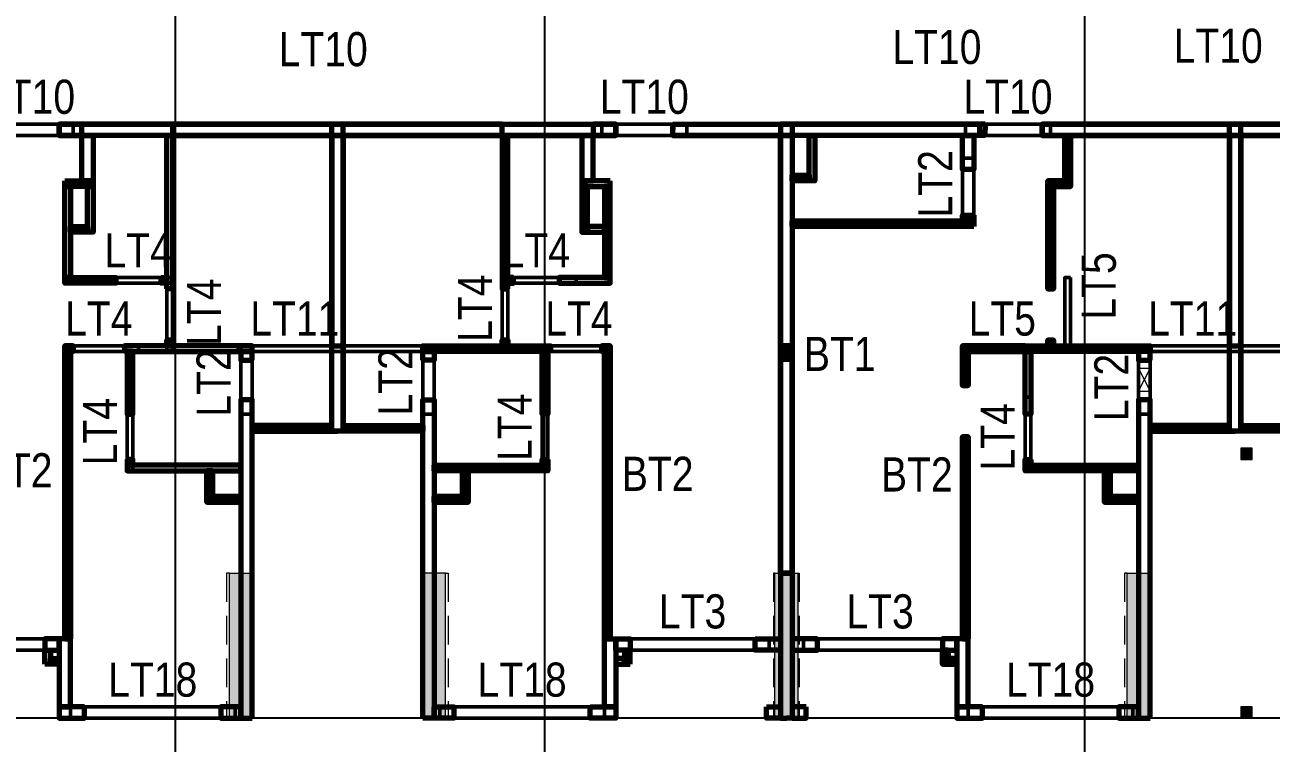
# Model space of a CAD drawing. Header units: millimetres. Extents: x -25197 to 555828, y -17247 to 174153.
# Drawn here: x 445336 to 467267, y -436 to 12193 of the extents above; entities that cross this region are included whole.
import ezdxf
from ezdxf.enums import TextEntityAlignment as Align

# ---------------------------------------------------------------- set-up
doc = ezdxf.new("R2010")
doc.units = ezdxf.units.MM
doc.header["$LTSCALE"] = 250
doc.linetypes.add('CHG_XX_Cot_Tang 1$0$MB_Luoi truc$0$HTT Hidden 21', pattern=[3, 2, -1])
doc.linetypes.add('CHG_XX_Luoi truc$0$MB_Luoi truc$0$Center101', pattern=[13, 10, -1, 1, -1])
for name, color, linetype, lineweight in [('CHG_XX_Cot_Tang 1$0$NS-Pier', 150, 'Continuous', 9), ('CHG_XX_Cot_Tang 1$0$NS-Pier @ 1 VP1', 150, 'Continuous', 9), ('CHG_XX_Cot_Tang 1$0$NS-Pier @ 1 VP2', 150, 'Continuous', 9), ('CHG_XX_Cot_Tang 1$0$NS-Pier @ 1 VP3', 150, 'Continuous', 9), ('CHG_XX_Cot_Tang 1$0$NS-Pier @ 1 VPModel', 150, 'Continuous', 9), ('CHG_XX_Cot_Tang 1$0$NS-Pier @ 100', 150, 'Continuous', 9), ('CHG_XX_Cot_Tang 1$0$NS-Pier @ 150', 150, 'Continuous', 9), ('CHG_XX_Cot_Tang 1$0$NS-Pier @ 200', 150, 'Continuous', 9), ('CHG_XX_Cot_Tang 1$0$NS-Pier @ 350', 150, 'Continuous', 9), ('CHG_XX_Cot_Tang 1$0$S_Concrete_Cont_2 Normal', 2, 'Continuous', 13), ('CTHEP', 2, 'Continuous', 50), ('MB Can ho 2PN$0$Wall Line', 4, 'Continuous', 70), ('mb can ho 2pn_tw c$0$Wall Line', 4, 'Continuous', 70), ('mb_unitmix twc 1-20$0$Wall Line', 4, 'Continuous', 70), ('Net cat Tuong', 4, 'Continuous', 9)]:
    doc.layers.add(name, color=color, linetype=linetype, lineweight=lineweight)
for name, color, linetype in [('CHG_XX_Cot_Tang 1$0$Vach VH3', 3, 'Continuous'), ('CHG_XX_Luoi truc$0$Grid', 34, 'Continuous'), ('CHG_XX_Luoi truc$0$Grid Line', 8, 'CHG_XX_Luoi truc$0$MB_Luoi truc$0$Center101'), ('mb_unitmix twc 1-20$0$Brick Wall', 4, 'Continuous'), ('TEXT', 21, 'Continuous')]:
    doc.layers.add(name, color=color, linetype=linetype)
doc.styles.add('CHG_XX_Luoi truc$0$MB_Luoi truc$0$Grid A-F$0$VNI-HelveCB', font='VHELVCB_0.TTF')
doc.styles.add('TTP-HelCon', font='VHELVCN_0.TTF')

# ---------------------------------------------------------------- blocks, each defined once
blk = doc.blocks.new('*U2169')
at = {"layer": 'CHG_XX_Luoi truc$0$Grid Line'}
blk.add_line((0, 0), (0, 608), dxfattribs=at)
at = {"layer": 'CHG_XX_Luoi truc$0$Grid', "lineweight": -2, "style": 'CHG_XX_Luoi truc$0$MB_Luoi truc$0$Grid A-F$0$VNI-HelveCB'}
for tag, p in [('GRIDSUB', (0, 617)), ('GRID', (0, -9))]:
    blk.add_attdef(tag, text='', height=5, dxfattribs=at).set_placement(p, align=Align.MIDDLE)
blk = doc.blocks.new('*U2174')
at = {"layer": 'CHG_XX_Luoi truc$0$Grid Line'}
blk.add_line((0, 0), (0, 608), dxfattribs=at)
at = {"layer": 'CHG_XX_Luoi truc$0$Grid', "lineweight": -2, "style": 'CHG_XX_Luoi truc$0$MB_Luoi truc$0$Grid A-F$0$VNI-HelveCB'}
for tag, p in [('GRIDSUB', (0, 617)), ('GRID', (0, -9))]:
    blk.add_attdef(tag, text='', height=5, dxfattribs=at).set_placement(p, align=Align.MIDDLE)
blk = doc.blocks.new('*U2171')
at = {"layer": 'CHG_XX_Luoi truc$0$Grid Line'}
blk.add_line((0, 0), (0, 438), dxfattribs=at)
at = {"layer": 'CHG_XX_Luoi truc$0$Grid', "lineweight": -2, "style": 'CHG_XX_Luoi truc$0$MB_Luoi truc$0$Grid A-F$0$VNI-HelveCB'}
for tag, p in [('GRIDSUB', (0, 447)), ('GRID', (0, -9))]:
    blk.add_attdef(tag, text='', height=5, dxfattribs=at).set_placement(p, align=Align.MIDDLE)
blk = doc.blocks.new('CHG_XX_Luoi truc')
at = {"layer": 'CHG_XX_Luoi truc$0$Grid', "xscale": 300, "yscale": 300, "zscale": 300}
for name, p in [('*U2169', (54650, -12747)), ('*U2174', (61150, -12747)), ('*U2169', (70650, -12747))]:
    blk.add_blockref(name, p, dxfattribs=at)
at = {"layer": 'CHG_XX_Luoi truc$0$Grid', "xscale": 300.0000000000013, "yscale": 300.0000000000013, "zscale": 300.0000000000013, "rotation": 90}
blk.add_blockref('*U2171', (110703, 0), dxfattribs=at)
blk = doc.blocks.new('*U2323')
at = {"layer": 'CHG_XX_Cot_Tang 1$0$NS-Pier @ 1 VP1'}
h = blk.add_hatch(color=256, dxfattribs=at)
h.dxf.hatch_style = 1
h.paths.add_polyline_path([(400, 0), (0, 0), (0, -2550), (400, -2550)])
at = {"layer": 'CHG_XX_Cot_Tang 1$0$NS-Pier @ 1 VP2'}
h = blk.add_hatch(color=256, dxfattribs=at)
h.dxf.hatch_style = 1
h.paths.add_polyline_path([(400, 0), (0, 0), (0, -2550), (400, -2550)])
at = {"layer": 'CHG_XX_Cot_Tang 1$0$NS-Pier @ 1 VP3'}
h = blk.add_hatch(color=256, dxfattribs=at)
h.dxf.hatch_style = 1
h.paths.add_polyline_path([(400, 0), (0, 0), (0, -2550), (400, -2550)])
at = {"layer": 'CHG_XX_Cot_Tang 1$0$NS-Pier @ 1 VPModel'}
h = blk.add_hatch(color=256, dxfattribs=at)
h.dxf.hatch_style = 1
h.paths.add_polyline_path([(400, 0), (0, 0), (0, -2550), (400, -2550)])
at = {"layer": 'CHG_XX_Cot_Tang 1$0$NS-Pier @ 100'}
h = blk.add_hatch(color=256, dxfattribs=at)
h.dxf.hatch_style = 1
h.paths.add_polyline_path([(400, 0), (0, 0), (0, -2550), (400, -2550)])
at = {"layer": 'CHG_XX_Cot_Tang 1$0$NS-Pier @ 150'}
h = blk.add_hatch(color=256, dxfattribs=at)
h.dxf.hatch_style = 1
h.paths.add_polyline_path([(400, 0), (0, 0), (0, -2550), (400, -2550)])
at = {"layer": 'CHG_XX_Cot_Tang 1$0$NS-Pier @ 200'}
h = blk.add_hatch(color=256, dxfattribs=at)
h.dxf.hatch_style = 1
h.paths.add_polyline_path([(400, 0), (0, 0), (0, -2550), (400, -2550)])
at = {"layer": 'CHG_XX_Cot_Tang 1$0$NS-Pier @ 350'}
h = blk.add_hatch(color=256, dxfattribs=at)
h.dxf.hatch_style = 1
h.paths.add_polyline_path([(400, 0), (0, 0), (0, -2550), (400, -2550)])
blk = doc.blocks.new('CHG_XX_Cot_Tang 1$0$Block A_C450x2250')
at = {"layer": 'CHG_XX_Cot_Tang 1$0$NS-Pier', "color": 9, "linetype": 'CHG_XX_Cot_Tang 1$0$MB_Luoi truc$0$HTT Hidden 21'}
blk.add_lwpolyline([(0, 0), (-50, 0), (-50, -2550), (0, -2550)], dxfattribs=at)
at = {"layer": 'CHG_XX_Cot_Tang 1$0$NS-Pier'}
blk.add_lwpolyline([(400, -2550), (0, -2550), (0, 0), (400, 0)], close=True, dxfattribs=at)
blk.add_blockref('*U2323', (0, 0), dxfattribs=at)
blk = doc.blocks.new('*U2324')
at = {"layer": 'CHG_XX_Cot_Tang 1$0$NS-Pier @ 1 VP1'}
h = blk.add_hatch(color=256, dxfattribs=at)
h.dxf.hatch_style = 1
h.paths.add_polyline_path([(200, 0), (-200, 0), (-200, -2550), (200, -2550)])
at = {"layer": 'CHG_XX_Cot_Tang 1$0$NS-Pier @ 1 VP2'}
h = blk.add_hatch(color=256, dxfattribs=at)
h.dxf.hatch_style = 1
h.paths.add_polyline_path([(200, 0), (-200, 0), (-200, -2550), (200, -2550)])
at = {"layer": 'CHG_XX_Cot_Tang 1$0$NS-Pier @ 1 VP3'}
h = blk.add_hatch(color=256, dxfattribs=at)
h.dxf.hatch_style = 1
h.paths.add_polyline_path([(200, 0), (-200, 0), (-200, -2550), (200, -2550)])
at = {"layer": 'CHG_XX_Cot_Tang 1$0$NS-Pier @ 1 VPModel'}
h = blk.add_hatch(color=256, dxfattribs=at)
h.dxf.hatch_style = 1
h.paths.add_polyline_path([(200, 0), (-200, 0), (-200, -2550), (200, -2550)])
at = {"layer": 'CHG_XX_Cot_Tang 1$0$NS-Pier @ 100'}
h = blk.add_hatch(color=256, dxfattribs=at)
h.dxf.hatch_style = 1
h.paths.add_polyline_path([(200, 0), (-200, 0), (-200, -2550), (200, -2550)])
at = {"layer": 'CHG_XX_Cot_Tang 1$0$NS-Pier @ 150'}
h = blk.add_hatch(color=256, dxfattribs=at)
h.dxf.hatch_style = 1
h.paths.add_polyline_path([(200, 0), (-200, 0), (-200, -2550), (200, -2550)])
at = {"layer": 'CHG_XX_Cot_Tang 1$0$NS-Pier @ 200'}
h = blk.add_hatch(color=256, dxfattribs=at)
h.dxf.hatch_style = 1
h.paths.add_polyline_path([(200, 0), (-200, 0), (-200, -2550), (200, -2550)])
at = {"layer": 'CHG_XX_Cot_Tang 1$0$NS-Pier @ 350'}
h = blk.add_hatch(color=256, dxfattribs=at)
h.dxf.hatch_style = 1
h.paths.add_polyline_path([(200, 0), (-200, 0), (-200, -2550), (200, -2550)])
blk = doc.blocks.new('CHG_XX_Cot_Tang 1$0$400x2250_cen')
at = {"layer": 'CHG_XX_Cot_Tang 1$0$NS-Pier', "color": 9, "linetype": 'CHG_XX_Cot_Tang 1$0$MB_Luoi truc$0$HTT Hidden 21'}
for points in [[(-200, 0), (-225, 0), (-225, -2550), (-200, -2550)], [(200, 0), (225, 0), (225, -2550), (200, -2550)]]:
    blk.add_lwpolyline(points, dxfattribs=at)
at = {"layer": 'CHG_XX_Cot_Tang 1$0$NS-Pier'}
blk.add_lwpolyline([(200, -2550), (-200, -2550), (-200, 0), (200, 0)], close=True, dxfattribs=at)
blk.add_blockref('*U2324', (0, 0), dxfattribs=at)
blk = doc.blocks.new('CHG_XX_Cot_Tang 1$0$cot thong gio')
at = {"layer": 'CHG_XX_Cot_Tang 1$0$S_Concrete_Cont_2 Normal', "color": 3, "ltscale": 0.8}
blk.add_lwpolyline([(-100, -70), (100, -70), (100, 130), (-100, 130)], close=True, dxfattribs=at)
blk.add_solid([(-100, 130), (-100, -70), (100, 130), (100, -70)], dxfattribs=at)
blk = doc.blocks.new('CHG_XX_Cot_Tang 1')
at = {"layer": 'CHG_XX_Cot_Tang 1$0$NS-Pier'}
for p, q in [((71600, 6150), (71800, 5750)), ((71600, 5750), (71800, 6150))]:
    blk.add_line(p, q, dxfattribs=at)
blk.add_lwpolyline([(71600, 5750), (71800, 5750), (71800, 6150), (71600, 6150)], close=True, dxfattribs=at)
for name, p in [('CHG_XX_Luoi truc', (0, 0)), ('CHG_XX_Cot_Tang 1$0$Block A_C450x2250', (55600, 2550)), ('CHG_XX_Cot_Tang 1$0$Block A_C450x2250', (71400, 2550))]:
    blk.add_blockref(name, p, dxfattribs=at)
at = {"layer": 'CHG_XX_Cot_Tang 1$0$NS-Pier', "xscale": -1}
blk.add_blockref('CHG_XX_Cot_Tang 1$0$Block A_C450x2250', (59400, 2550), dxfattribs=at)
at = {"layer": 'CHG_XX_Cot_Tang 1$0$S_Concrete_Cont_2 Normal'}
for p in [(73500, 4619.6), (73500, 70)]:
    blk.add_blockref('CHG_XX_Cot_Tang 1$0$cot thong gio', p, dxfattribs=at)
at = {"layer": 'CHG_XX_Cot_Tang 1$0$Vach VH3', "color": 8, "linetype": 'CHG_XX_Cot_Tang 1$0$MB_Luoi truc$0$HTT Hidden 21'}
blk.add_blockref('CHG_XX_Cot_Tang 1$0$400x2250_cen', (65400, 2550), dxfattribs=at)
blk = doc.blocks.new('*U1505')
at = {"color": 9}
blk.add_lwpolyline([(0, 50), (1400, 50), (1400, -50), (0, -50)], close=True, dxfattribs=at)
blk.add_lwpolyline([(0, 50), (1400, 50), (1400, -30), (0, -30)], close=True)
blk = doc.blocks.new('*U1655')
at = {"layer": 'MB Can ho 2PN$0$Wall Line'}
blk.add_lwpolyline([(0, 800), (0, 0), (200, 0), (200, 800)], close=True, dxfattribs=at)
blk = doc.blocks.new('*U1656')
at = {"layer": 'MB Can ho 2PN$0$Wall Line'}
blk.add_lwpolyline([(500, 0), (0, 0), (0, -100), (500, -100)], close=True, dxfattribs=at)
blk = doc.blocks.new('*U1657')
at = {"layer": 'MB Can ho 2PN$0$Wall Line'}
blk.add_lwpolyline([(-1200, 0), (0, 0), (0, 200), (-1200, 200)], close=True, dxfattribs=at)
blk = doc.blocks.new('*U1649')
at = {"layer": 'MB Can ho 2PN$0$Wall Line'}
blk.add_lwpolyline([(-5050, 0), (0, 0), (0, 100), (-5050, 100)], close=True, dxfattribs=at)
blk = doc.blocks.new('*U1654')
at = {"layer": 'MB Can ho 2PN$0$Wall Line'}
blk.add_lwpolyline([(0, -450), (0, 0), (-200, 0), (-200, -450)], close=True, dxfattribs=at)
blk = doc.blocks.new('*U1658')
at = {"layer": 'MB Can ho 2PN$0$Wall Line'}
blk.add_lwpolyline([(-5600, 0), (0, 0), (0, 200), (-5600, 200)], close=True, dxfattribs=at)
blk = doc.blocks.new('*U1647')
at = {"layer": 'MB Can ho 2PN$0$Wall Line'}
blk.add_lwpolyline([(0, -2000), (0, 0), (-100, 0), (-100, -2000)], close=True, dxfattribs=at)
blk = doc.blocks.new('*U1637')
at = {"layer": 'MB Can ho 2PN$0$Wall Line'}
blk.add_lwpolyline([(100, 0), (0, 0), (0, -100), (100, -100)], close=True, dxfattribs=at)
blk = doc.blocks.new('*U1638')
at = {"layer": 'MB Can ho 2PN$0$Wall Line'}
blk.add_lwpolyline([(0, 2250), (0, 0), (100, 0), (100, 2250)], close=True, dxfattribs=at)
blk = doc.blocks.new('*U1639')
at = {"layer": 'MB Can ho 2PN$0$Wall Line'}
blk.add_lwpolyline([(150, 0), (0, 0), (0, -100), (150, -100)], close=True, dxfattribs=at)
blk = doc.blocks.new('*U1640')
at = {"layer": 'MB Can ho 2PN$0$Wall Line'}
blk.add_lwpolyline([(1100, 0), (0, 0), (0, -100), (1100, -100)], close=True, dxfattribs=at)
blk = doc.blocks.new('*U1641')
at = {"layer": 'MB Can ho 2PN$0$Wall Line'}
blk.add_lwpolyline([(550, 0), (0, 0), (0, -100), (550, -100)], close=True, dxfattribs=at)
blk = doc.blocks.new('*U1642')
at = {"layer": 'MB Can ho 2PN$0$Wall Line'}
blk.add_lwpolyline([(0, -500), (0, 0), (-100, 0), (-100, -500)], close=True, dxfattribs=at)
blk = doc.blocks.new('*U1643')
at = {"layer": 'MB Can ho 2PN$0$Wall Line'}
blk.add_lwpolyline([(-150, 0), (0, 0), (0, 200), (-150, 200)], close=True, dxfattribs=at)
blk = doc.blocks.new('*U1644')
at = {"layer": 'MB Can ho 2PN$0$Wall Line'}
blk.add_lwpolyline([(0, -350), (0, 0), (-200, 0), (-200, -350)], close=True, dxfattribs=at)
blk = doc.blocks.new('*U1648')
at = {"layer": 'MB Can ho 2PN$0$Wall Line'}
blk.add_lwpolyline([(0, -250), (0, 0), (-200, 0), (-200, -250)], close=True, dxfattribs=at)
blk = doc.blocks.new('*U1645')
at = {"layer": 'MB Can ho 2PN$0$Wall Line'}
blk.add_lwpolyline([(0, 2700), (0, 0), (100, 0), (100, 2700)], close=True, dxfattribs=at)
blk = doc.blocks.new('*U1646')
at = {"layer": 'MB Can ho 2PN$0$Wall Line'}
blk.add_lwpolyline([(900, 0), (0, 0), (0, -100), (900, -100)], close=True, dxfattribs=at)
blk = doc.blocks.new('*U1650')
at = {"layer": 'MB Can ho 2PN$0$Wall Line'}
blk.add_lwpolyline([(0, 1600), (0, 0), (100, 0), (100, 1600)], close=True, dxfattribs=at)
blk = doc.blocks.new('*U1651')
at = {"layer": 'MB Can ho 2PN$0$Wall Line'}
blk.add_lwpolyline([(0, 250), (0, 0), (100, 0), (100, 250)], close=True, dxfattribs=at)
blk = doc.blocks.new('*U1652')
at = {"layer": 'MB Can ho 2PN$0$Wall Line'}
blk.add_lwpolyline([(0, 800), (0, 0), (100, 0), (100, 800)], close=True, dxfattribs=at)
blk = doc.blocks.new('*U1653')
at = {"layer": 'MB Can ho 2PN$0$Wall Line'}
blk.add_lwpolyline([(300, 0), (0, 0), (0, -100), (300, -100)], close=True, dxfattribs=at)
blk = doc.blocks.new('*U1954')
at = {"layer": 'mb_unitmix twc 1-20$0$Wall Line'}
blk.add_lwpolyline([(-5200, 0), (0, 0), (0, 200), (-5200, 200)], close=True, dxfattribs=at)
blk = doc.blocks.new('*U1669')
at = {"layer": 'mb_unitmix twc 1-20$0$Wall Line'}
blk.add_lwpolyline([(-7700, 0), (0, 0), (0, 200), (-7700, 200)], close=True, dxfattribs=at)
blk = doc.blocks.new('*U1961')
at = {"layer": 'mb_unitmix twc 1-20$0$Wall Line'}
blk.add_lwpolyline([(0, -8300), (0, 0), (-200, 0), (-200, -8300)], close=True, dxfattribs=at)
blk = doc.blocks.new('*U1681')
at = {"layer": 'mb_unitmix twc 1-20$0$Wall Line'}
blk.add_lwpolyline([(0, -5400), (0, 0), (-200, 0), (-200, -5400)], close=True, dxfattribs=at)
blk = doc.blocks.new('*U1662')
at = {"layer": 'mb_unitmix twc 1-20$0$Wall Line'}
blk.add_lwpolyline([(0, -9800), (0, 0), (-200, 0), (-200, -9800)], close=True, dxfattribs=at)
blk = doc.blocks.new('*U1837')
at = {"layer": 'mb can ho 2pn_tw c$0$Wall Line'}
blk.add_lwpolyline([(0, -450), (0, 0), (-200, 0), (-200, -450)], close=True, dxfattribs=at)
blk = doc.blocks.new('*U1838')
at = {"layer": 'mb can ho 2pn_tw c$0$Wall Line'}
blk.add_lwpolyline([(-1200, 0), (0, 0), (0, 200), (-1200, 200)], close=True, dxfattribs=at)
blk = doc.blocks.new('*U1963')
at = {"layer": 'mb can ho 2pn_tw c$0$Wall Line'}
blk.add_lwpolyline([(-600, 0), (0, 0), (0, 100), (-600, 100)], close=True, dxfattribs=at)
blk = doc.blocks.new('*U1839')
at = {"layer": 'mb can ho 2pn_tw c$0$Wall Line'}
blk.add_lwpolyline([(-5600, 0), (0, 0), (0, 200), (-5600, 200)], close=True, dxfattribs=at)
blk = doc.blocks.new('*U1964')
at = {"layer": 'mb can ho 2pn_tw c$0$Wall Line'}
blk.add_lwpolyline([(0, 900), (0, 0), (100, 0), (100, 900)], close=True, dxfattribs=at)
blk = doc.blocks.new('*U1526')
at = {"color": 9}
blk.add_lwpolyline([(0, 50), (1400, 50), (1400, -50), (0, -50)], close=True, dxfattribs=at)
blk.add_lwpolyline([(0, 50), (1400, 50), (1400, -30), (0, -30)], close=True)
blk = doc.blocks.new('*U1826')
at = {"layer": 'mb can ho 2pn_tw c$0$Wall Line'}
blk.add_lwpolyline([(100, 0), (0, 0), (0, -100), (100, -100)], close=True, dxfattribs=at)
blk = doc.blocks.new('*U1965')
at = {"layer": 'mb can ho 2pn_tw c$0$Wall Line'}
blk.add_lwpolyline([(0, 1100), (0, 0), (100, 0), (100, 1100)], close=True, dxfattribs=at)
blk = doc.blocks.new('*U1829')
at = {"layer": 'mb can ho 2pn_tw c$0$Wall Line'}
blk.add_lwpolyline([(550, 0), (0, 0), (0, -100), (550, -100)], close=True, dxfattribs=at)
blk = doc.blocks.new('*U1830')
at = {"layer": 'mb can ho 2pn_tw c$0$Wall Line'}
blk.add_lwpolyline([(0, -500), (0, 0), (-100, 0), (-100, -500)], close=True, dxfattribs=at)
blk = doc.blocks.new('*U1831')
at = {"layer": 'mb can ho 2pn_tw c$0$Wall Line'}
blk.add_lwpolyline([(-150, 0), (0, 0), (0, 200), (-150, 200)], close=True, dxfattribs=at)
blk = doc.blocks.new('*U1832')
at = {"layer": 'mb can ho 2pn_tw c$0$Wall Line'}
blk.add_lwpolyline([(0, -350), (0, 0), (-200, 0), (-200, -350)], close=True, dxfattribs=at)
blk = doc.blocks.new('*U1834')
at = {"layer": 'mb can ho 2pn_tw c$0$Wall Line'}
blk.add_lwpolyline([(0, -250), (0, 0), (-200, 0), (-200, -250)], close=True, dxfattribs=at)
blk = doc.blocks.new('*U1844')
at = {"layer": 'mb can ho 2pn_tw c$0$Wall Line'}
blk.add_lwpolyline([(600, 0), (0, 0), (0, -200), (600, -200)], close=True, dxfattribs=at)
blk = doc.blocks.new('*U1966')
at = {"layer": 'mb can ho 2pn_tw c$0$Wall Line'}
blk.add_lwpolyline([(0, 3300), (0, 0), (100, 0), (100, 3300)], close=True, dxfattribs=at)
blk = doc.blocks.new('*U1833')
at = {"layer": 'mb can ho 2pn_tw c$0$Wall Line'}
blk.add_lwpolyline([(0, -2000), (0, 0), (-100, 0), (-100, -2000)], close=True, dxfattribs=at)
blk = doc.blocks.new('*U1828')
at = {"layer": 'mb can ho 2pn_tw c$0$Wall Line'}
blk.add_lwpolyline([(1100, 0), (0, 0), (0, -100), (1100, -100)], close=True, dxfattribs=at)
blk = doc.blocks.new('*U1842')
at = {"layer": 'mb can ho 2pn_tw c$0$Wall Line'}
blk.add_lwpolyline([(100, 0), (0, 0), (0, -200), (100, -200)], close=True, dxfattribs=at)
blk = doc.blocks.new('*U1843')
at = {"layer": 'mb can ho 2pn_tw c$0$Wall Line'}
blk.add_lwpolyline([(0, 3200), (0, 0), (100, 0), (100, 3200)], close=True, dxfattribs=at)
blk = doc.blocks.new('*U1827')
at = {"layer": 'mb can ho 2pn_tw c$0$Wall Line'}
blk.add_lwpolyline([(150, 0), (0, 0), (0, -100), (150, -100)], close=True, dxfattribs=at)
blk = doc.blocks.new('*U1835')
at = {"layer": 'mb can ho 2pn_tw c$0$Wall Line'}
blk.add_lwpolyline([(0, -250), (0, 0), (-100, 0), (-100, -250)], close=True, dxfattribs=at)
blk = doc.blocks.new('*U1836')
at = {"layer": 'mb can ho 2pn_tw c$0$Wall Line'}
blk.add_lwpolyline([(0, 250), (0, 0), (100, 0), (100, 250)], close=True, dxfattribs=at)
blk = doc.blocks.new('*U1840')
at = {"layer": 'mb can ho 2pn_tw c$0$Wall Line'}
blk.add_lwpolyline([(0, 300), (0, 0), (100, 0), (100, 300)], close=True, dxfattribs=at)
blk = doc.blocks.new('*U1841')
at = {"layer": 'mb can ho 2pn_tw c$0$Wall Line'}
blk.add_lwpolyline([(800, 0), (0, 0), (0, -100), (800, -100)], close=True, dxfattribs=at)
blk = doc.blocks.new('*U2006')
at = {"layer": 'mb can ho 2pn_tw c$0$Wall Line'}
blk.add_lwpolyline([(-3550, 0), (0, 0), (0, 100), (-3550, 100)], close=True, dxfattribs=at)
blk = doc.blocks.new('*U2007')
at = {"layer": 'mb can ho 2pn_tw c$0$Wall Line'}
blk.add_lwpolyline([(0, 1800), (0, 0), (100, 0), (100, 1800)], close=True, dxfattribs=at)
blk = doc.blocks.new('*U2018')
at = {"layer": 'mb_unitmix twc 1-20$0$Wall Line'}
blk.add_lwpolyline([(0, -6300), (0, 0), (-200, 0), (-200, -6300)], close=True, dxfattribs=at)
blk = doc.blocks.new('*U2012')
at = {"layer": 'mb_unitmix twc 1-20$0$Wall Line'}
blk.add_lwpolyline([(-3700, 0), (0, 0), (0, 200), (-3700, 200)], close=True, dxfattribs=at)
blk = doc.blocks.new('*U2019')
at = {"layer": 'mb_unitmix twc 1-20$0$Wall Line'}
blk.add_lwpolyline([(-4000, 0), (0, 0), (0, 200), (-4000, 200)], close=True, dxfattribs=at)
blk = doc.blocks.new('*U2013')
at = {"layer": 'mb_unitmix twc 1-20$0$Wall Line'}
blk.add_lwpolyline([(0, -400), (0, 0), (-200, 0), (-200, -400)], close=True, dxfattribs=at)
blk = doc.blocks.new('*U2011')
at = {"layer": 'mb_unitmix twc 1-20$0$Wall Line'}
blk.add_lwpolyline([(0, -5800), (0, 0), (-200, 0), (-200, -5800)], close=True, dxfattribs=at)

msp = doc.modelspace()

# ---------------------------------------------------------------- linework, layer by layer
at = {"layer": 'CTHEP'}
for points in [[(444686.05606, 10449.99996), (444686.05606, 10249.99996), (446186.05606, 10249.99996), (446186.05606, 10449.99996)], [(455486.05606, 10449.99999), (455486.05606, 10249.99999), (456986.05606, 10249.99999), (456986.05606, 10449.99999)], [(461886.05598, 10449.99984), (461886.05598, 10249.99984), (463386.05598, 10249.99984), (463386.05598, 10449.99984)], [(462036.05609, 8649.99974), (461836.05611, 8649.99974), (461836.05611, 9849.99973), (462036.05609, 9849.99973)], [(447936.05601, 7649.9999), (446636.05603, 7649.9999), (446636.05603, 7749.9999), (447936.05601, 7749.9999)], [(455036.05597, 7649.99982), (453736.05599, 7649.99982), (453736.05599, 7749.99982), (455036.05597, 7749.99982)], [(453836.05599, 7749.99982), (453836.05599, 6449.99984), (453736.05599, 6449.99984), (453736.05599, 7749.99982)], [(463736.05608, 7749.99986), (463736.05608, 6449.99988), (463636.05608, 6449.99988), (463636.05608, 7749.99986)], [(447936.05602, 6449.99989), (447836.05602, 6449.99989), (447836.05602, 7649.9999), (447936.05602, 7649.9999)], [(447336.05598, 6449.99995), (446036.056, 6449.99995), (446036.056, 6549.99995), (447336.05598, 6549.99995)], [(449086.05599, 6550.00013), (452586.05599, 6550.00013), (452586.05599, 6450.00015), (449086.05599, 6450.00015)], [(449336.05599, 6550.00013), (449136.056, 6550.00013), (449136.056, 5350.00013), (449336.05599, 5350.00013)], [(452536.05599, 6550.00015), (452336.056, 6550.00015), (452336.056, 5350.00015), (452536.05599, 5350.00015)], [(455636.056, 6449.99979), (454336.05602, 6449.99979), (454336.05602, 6549.99979), (455636.056, 6549.99979)], [(458636.05612, 6299.99999), (458836.05612, 6299.99999), (458836.05612, 6499.99999), (458636.05612, 6499.99999)], [(463136.0561, 6449.99983), (461836.05612, 6449.99983), (461836.05612, 6549.99983), (463136.0561, 6549.99983)], [(464886.05612, 6549.99988), (468386.05612, 6549.99988), (468386.05612, 6449.9999), (464886.05612, 6449.9999)], [(465136.05612, 6549.99988), (464936.05614, 6549.99988), (464936.05614, 5349.99988), (465136.05612, 5349.99988)], [(447236.05598, 4349.9999), (447136.05598, 4349.9999), (447136.05598, 5549.99991), (447236.05598, 5549.99991)], [(454536.05596, 5649.99979), (454536.05596, 4349.99981), (454436.05596, 4349.99981), (454436.05596, 5649.99979)], [(463036.05611, 5649.99983), (463036.05611, 4349.99985), (462936.05611, 4349.99985), (462936.05611, 5649.99983)], [(446036.05596, 4199.99982), (446136.05596, 4199.99982), (446136.05596, 4399.99982), (446036.05596, 4399.99982)], [(455536.05596, 4199.99967), (455636.05596, 4199.99967), (455636.05596, 4399.99967), (455536.05596, 4399.99967)], [(461836.05616, 4200.00042), (461936.05616, 4200.00042), (461936.05616, 4400.00042), (461836.05616, 4400.00042)], [(443236.05591, 1199.99997), (445936.05591, 1199.99997), (445936.05591, 1399.99999), (443236.05591, 1399.99999)], [(455736.05591, 1199.99978), (458436.05591, 1199.99978), (458436.05591, 1399.99979), (455736.05591, 1399.99979)], [(459036.0562, 1199.99978), (461736.0562, 1199.99978), (461736.0562, 1399.99979), (459036.0562, 1399.99979)], [(446136.0559, 199.99994), (449036.0559, 199.99994), (449036.0559, -0.00008), (446136.0559, -0.00008)], [(452636.0559, 199.99984), (455536.0559, 199.99984), (455536.0559, -0.00018), (452636.0559, -0.00018)], [(461936.05622, 199.99983), (464836.05622, 199.99983), (464836.05622, -0.00019), (461936.05622, -0.00019)]]:
    msp.add_lwpolyline(points, close=True, dxfattribs=at)
for points in [[(458636.05612, 6499.99999), (458836.05612, 6499.99999), (458636.05612, 6299.99999), (458836.05612, 6299.99999)], [(446036.05596, 4399.99982), (446136.05596, 4399.99982), (446036.05596, 4199.99982), (446136.05596, 4199.99982)], [(455536.05596, 4399.99967), (455636.05596, 4399.99967), (455536.05596, 4199.99967), (455636.05596, 4199.99967)], [(461836.05616, 4400.00042), (461936.05616, 4400.00042), (461836.05616, 4200.00042), (461936.05616, 4200.00042)]]:
    msp.add_solid(points, dxfattribs=at)
at = {"layer": 'MB Can ho 2PN$0$Wall Line'}
for p, q in [((445936.05605, 10249.99996), (445936.05606, 10349.99996)), ((450936.05606, 10449.99988), (445936.05606, 10449.99996)), ((445936.05606, 10449.99996), (445936.05606, 10349.99996)), ((450736.05597, 5049.99988), (450736.05606, 10449.99988)), ((450736.05606, 10449.99988), (455736.05606, 10449.9998)), ((450936.05597, 5049.99988), (450936.05606, 10449.99988)), ((455736.05605, 10249.9998), (455736.05606, 10349.9998)), ((455736.05606, 10449.9998), (455736.05606, 10349.9998)), ((456736.05605, 10249.99979), (456736.05606, 10349.99979)), ((456736.05606, 10449.99979), (456736.05606, 10349.99979)), ((456736.05606, 10449.99979), (458836.05606, 10449.99975)), ((458836.05606, 10449.99975), (458836.05589, -0.00025)), ((466536.05606, 10449.99988), (471536.05606, 10449.99996)), ((466536.05614, 5049.99988), (466536.05606, 10449.99988)), ((450736.05605, 10249.99988), (445936.05605, 10249.99996)), ((450736.05597, 5049.99988), (450736.05605, 10249.99988)), ((450936.05597, 5049.99988), (450936.05605, 10249.99988)), ((450936.05605, 10249.99988), (455736.05605, 10249.9998)), ((456736.05605, 10249.99979), (458636.05605, 10249.99976)), ((458636.05605, 10249.99976), (458636.05589, -0.00024)), ((466736.05606, 10249.99988), (471536.05606, 10249.99996)), ((466736.05614, 5049.99988), (466736.05606, 10249.99988)), ((450736.05597, 5049.99988), (450836.05597, 5049.99988)), ((450736.05597, 5049.99988), (450836.05597, 5049.99988)), ((450936.05597, 5049.99988), (450836.05597, 5049.99988)), ((450936.05597, 5049.99988), (450836.05597, 5049.99988)), ((466536.05614, 5049.99988), (466636.05614, 5049.99988)), ((466736.05614, 5049.99988), (466636.05614, 5049.99988)), ((458636.05589, -0.00024), (458736.05589, -0.00024)), ((458836.05589, -0.00025), (458736.05589, -0.00024))]:
    msp.add_line(p, q, dxfattribs=at)
at = {"layer": 'MB Can ho 2PN$0$Wall Line', "color": 6}
for p, q in [((450736.05597, 5099.99988), (450736.05597, 5049.9999)), ((450936.05597, 5099.99988), (450936.05597, 5049.99989)), ((466736.05614, 5099.99988), (466736.05614, 5049.9999))]:
    msp.add_line(p, q, dxfattribs=at)
at = {"layer": 'mb can ho 2pn_tw c$0$Wall Line'}
for p, q in [((462236.05612, 10449.99985), (458636.05606, 10449.99979)), ((458636.05606, 10449.99979), (458636.05622, -0.00021)), ((462236.05612, 10449.99985), (462236.05612, 10349.99985)), ((462236.05612, 10249.99985), (462236.05612, 10349.99985)), ((466736.05606, 10449.99992), (463236.05612, 10449.99987)), ((463236.05612, 10449.99987), (463236.05612, 10349.99987)), ((463236.05612, 10249.99987), (463236.05612, 10349.99987)), ((466736.05614, 5049.99992), (466736.05606, 10449.99992)), ((462236.05612, 10249.99985), (458836.05606, 10249.99979)), ((458836.05606, 10249.99979), (458836.05622, -0.00021)), ((466536.05606, 10249.99991), (463236.05612, 10249.99987)), ((466536.05614, 5049.99991), (466536.05606, 10249.99991)), ((466536.05614, 5049.99991), (466636.05614, 5049.99991)), ((466736.05614, 5049.99992), (466636.05614, 5049.99991)), ((458636.05622, -0.00021), (458736.05622, -0.00021)), ((458836.05622, -0.00021), (458736.05622, -0.00021))]:
    msp.add_line(p, q, dxfattribs=at)
at = {"layer": 'mb can ho 2pn_tw c$0$Wall Line', "color": 6}
msp.add_line((466536.05614, 5099.99991), (466536.05614, 5049.99993), dxfattribs=at)

# ---------------------------------------------------------------- block references
at = {"layer": 'MB Can ho 2PN$0$Wall Line', "xscale": -1}
for name, p, rotation in [('*U1655', (446336.05605, 10249.99995), 179.9999990919774), ('*U1645', (447836.05605, 10249.99993), 179.9999990919774), ('*U1656', (446536.05604, 9449.99995), 359.9999990919774), ('*U1650', (446036.05604, 9349.99995), 179.9999990919774), ('*U1652', (446436.05604, 9349.99996), 179.9999990919774), ('*U1653', (446436.05603, 8649.99995), 359.9999990919774), ('*U1646', (446936.05602, 7749.99994), 359.9999990919774), ('*U1637', (447836.05602, 7749.99992), 359.9999990919774), ('*U1637', (447936.056, 6549.99993), 269.9999990919774), ('*U1637', (453836.056, 6549.99983), 269.9999990919773), ('*U1649', (446036.05599, 6449.99996), 269.9999990919774), ('*U1639', (446036.05599, 6449.99996), 179.9999990919774), ('*U1638', (452336.05599, 6449.99986), 269.9999990919773), ('*U1643', (452336.05599, 6449.99986), 269.9999990919773), ('*U1640', (454536.05598, 5349.99982), 269.9999990919773), ('*U1639', (455636.056, 6549.9998), 359.9999990919773), ('*U1649', (455536.05599, 6449.99981), 269.9999990919773), ('*U1658', (452336.05598, 5599.99986), 269.9999990919773), ('*U1505', (449336.05597, 5099.99991), 179.9999990919774), ('*U1647', (454536.05596, 4449.99982), 269.9999990919773), ('*U1637', (454536.05596, 4449.99982), 269.9999990919773), ('*U1641', (448536.05596, 4349.99992), 89.9999990919773), ('*U1641', (453036.05596, 4349.99985), 89.9999990919773), ('*U1642', (448636.05595, 3799.99992), 89.9999990919773), ('*U1642', (453036.05595, 3899.99985), 269.9999990919773), ('*U1657', (455536.05591, 1399.99981), 269.9999990919773), ('*U1648', (455986.05591, 1399.9998), 269.9999990919773), ('*U1654', (458636.05591, 1399.99976), 269.9999990919773), ('*U1651', (445686.05591, 1199.99996), 179.9999990919774), ('*U1639', (445786.05591, 949.99996), 179.9999990919774), ('*U1644', (452886.0559, 199.99985), 269.9999990919773), ('*U1654', (455736.0559, 199.9998), 269.9999990919773), ('*U1648', (458636.0559, 199.99976), 269.9999990919773)]:
    msp.add_blockref(name, p, dxfattribs=dict(at, rotation=rotation))
at = {"layer": 'MB Can ho 2PN$0$Wall Line'}
for name, p, rotation in [('*U1645', (453836.05605, 10249.99983), 179.9999990919773), ('*U1655', (455336.05606, 10249.99981), 179.9999990919773), ('*U1656', (455136.05604, 9449.99981), 359.9999990919773), ('*U1652', (455236.05604, 9349.99982), 179.9999990919773), ('*U1650', (455636.05604, 9349.9998), 179.9999990919773), ('*U1653', (455236.05602, 8649.99981), 359.9999990919773), ('*U1637', (453836.05602, 7749.99983), 359.9999990919773), ('*U1646', (454736.05602, 7749.99982), 359.9999990919773), ('*U1637', (447836.056, 6549.99993), 89.99999909197744), ('*U1637', (453736.056, 6549.99983), 89.9999990919773), ('*U1649', (446136.05599, 6449.99996), 89.99999909197744), ('*U1639', (446036.056, 6549.99996), 359.9999990919774), ('*U1638', (449336.05599, 6449.9999), 89.99999909197744), ('*U1640', (447136.05598, 5349.99994), 89.99999909197744), ('*U1643', (449336.05599, 6449.9999), 89.99999909197744), ('*U1639', (455636.05599, 6449.9998), 179.9999990919773), ('*U1649', (455636.05599, 6449.9998), 89.9999990919773), ('*U1658', (449336.05598, 5599.9999), 89.99999909197744), ('*U1505', (452336.05597, 5099.99986), 179.9999990919773), ('*U1505', (468136.05614, 5099.99991), 180.0000009080226), ('*U1637', (447136.05596, 4449.99994), 89.99999909197744), ('*U1647', (447136.05596, 4449.99994), 89.99999909197744), ('*U1641', (448636.05596, 4349.99992), 269.9999990919774), ('*U1641', (453136.05596, 4349.99984), 269.9999990919773), ('*U1642', (448636.05595, 3899.99992), 89.99999909197744), ('*U1642', (453036.05595, 3799.99985), 269.9999990919773), ('*U1648', (445686.05591, 1399.99996), 89.99999909197744), ('*U1657', (446136.05591, 1399.99996), 89.99999909197744), ('*U1651', (455986.05591, 1199.9998), 179.9999990919773), ('*U1639', (455886.05591, 949.9998), 179.9999990919773), ('*U1654', (445936.0559, 199.99996), 89.99999909197744), ('*U1644', (448786.0559, 199.99991), 89.99999909197744)]:
    msp.add_blockref(name, p, dxfattribs=dict(at, rotation=rotation))
at = {"layer": 'mb can ho 2pn_tw c$0$Wall Line', "xscale": -1}
for name, p, rotation in [('*U1841', (459236.05605, 9449.99978), 269.9999990919773), ('*U1844', (462036.05611, 9649.99974), 269.9999990919773), ('*U1964', (463636.05606, 10249.99987), 180.0000009080227), ('*U1840', (459136.05605, 9549.99979), 90.00000090802253), ('*U1840', (463336.05603, 9349.99987), 270.0000009080227), ('*U2007', (463336.05603, 9349.99988), 180.0000009080227), ('*U1842', (462036.05609, 8749.99972), 269.9999990919773), ('*U1843', (458836.05609, 8649.9998), 269.9999990919773), ('*U1826', (463436.05612, 6549.99987), 270.0000009080227), ('*U1966', (465136.05612, 6549.99989), 90.00000090802253), ('*U1963', (461836.05612, 6449.99984), 270.0000009080227), ('*U1828', (463036.05614, 5349.99986), 270.0000009080227), ('*U1526', (465136.05614, 5099.99989), 180.0000009080227), ('*U2006', (461836.05612, 4949.99976), 270.0000009080227), ('*U1826', (463036.05615, 4449.99986), 270.0000009080227), ('*U1833', (462936.05615, 4349.99986), 90.00000090802253), ('*U1829', (464336.05615, 4349.99988), 90.00000090802253), ('*U1830', (464436.05616, 3799.99988), 90.00000090802253), ('*U1836', (461486.0562, 1199.99983), 180.0000009080227), ('*U1827', (461586.05621, 949.99983), 180.0000009080227)]:
    msp.add_blockref(name, p, dxfattribs=dict(at, rotation=rotation))
at = {"layer": 'mb can ho 2pn_tw c$0$Wall Line'}
for name, p, rotation in [('*U1964', (463736.05606, 10249.99987), 180.0000009080227), ('*U1840', (463336.05603, 9449.99987), 270.0000009080226), ('*U2007', (463436.05603, 9349.99988), 180.0000009080227), ('*U1826', (463336.05612, 6549.99987), 90.00000090802266), ('*U1965', (462936.05606, 6449.99989), 90.00000090802266), ('*U1963', (461936.05612, 6449.99984), 90.00000090802266), ('*U1831', (465136.05612, 6449.99989), 90.00000090802266), ('*U1839', (465136.05613, 5599.99989), 90.00000090802266), ('*U2006', (461936.05612, 4949.99976), 90.00000090802266), ('*U1829', (464436.05615, 4349.99988), 270.0000009080227), ('*U1830', (464436.05616, 3899.99988), 90.00000090802266), ('*U1837', (458836.0562, 1399.99979), 90.00000090802266), ('*U1834', (461486.0562, 1399.99983), 90.00000090802266), ('*U1838', (461936.0562, 1399.99984), 90.00000090802266), ('*U1835', (461586.0562, 1199.99983), 9.080226464454345e-07), ('*U1827', (461586.05621, 1049.99983), 9.080226464454345e-07), ('*U1834', (458836.05622, 199.99979), 90.00000090802266), ('*U1837', (461736.05622, 199.99984), 90.00000090802266), ('*U1832', (464586.05622, 199.99988), 90.00000090802266)]:
    msp.add_blockref(name, p, dxfattribs=dict(at, rotation=rotation))
at = {"layer": 'mb_unitmix twc 1-20$0$Brick Wall'}
for name, p, rotation in [('*U2013', (446336.05605, 10250), 270), ('*U2011', (453736.05605, 10250), 270), ('*U2013', (455736.05606, 10250), 270), ('*U2018', (469536.05605, 10249.99996), 270), ('*U2012', (450936.05606, 10250), 90), ('*U2012', (466736.05606, 10250), 90), ('*U2019', (458836.05606, 6550), 90)]:
    msp.add_blockref(name, p, dxfattribs=dict(at, rotation=rotation))
at = {"layer": 'mb_unitmix twc 1-20$0$Brick Wall', "xscale": -1, "rotation": 270}
for name, p in [('*U1662', (455736.05606, 10450)), ('*U1681', (462136.05612, 10449.99985)), ('*U1961', (471536.05606, 10449.99996)), ('*U1954', (450736.05606, 10250)), ('*U1669', (458636.05606, 10250)), ('*U1954', (466536.05606, 10250))]:
    msp.add_blockref(name, p, dxfattribs=at)
at = {"layer": 'Net cat Tuong'}
for name in ['CHG_XX_Luoi truc', 'CHG_XX_Cot_Tang 1', 'CHG_XX_Cot_Tang 1']:
    msp.add_blockref(name, (393336.05606, 0), dxfattribs=at)

# ---------------------------------------------------------------- texts
at = {"layer": 'TEXT', "style": 'TTP-HelCon'}
for s, p in [('LT10', (450586.05606, 11286.81898)), ('LT10', (461386.05605, 11325.91313)), ('LT10', (466336.05606, 11347.02875)), ('LT10', (445436.05606, 10449.99996)), ('LT10', (456236.05606, 10449.99999)), ('LT10', (462636.05598, 10449.99984)), ('LT4', (447328.05601, 7749.99993)), ('LT4', (454336.05601, 7749.99979)), ('LT4', (446636.056, 6549.99994)), ('LT11', (450086.05599, 6550.00014)), ('LT4', (455086.056, 6549.99979)), ('LT5', (462536.0561, 6549.99983)), ('LT11', (465886.05612, 6549.99989)), ('BT1', (459675.37044, 5928.00205)), ('BT2', (445190.62011, 3881.24184)), ('BT2', (456472.11329, 3819.00837)), ('BT2', (461032.39586, 3808.07613)), ('LT3', (457086.05591, 1399.99979)), ('LT3', (460386.0562, 1399.99979)), ('LT18', (447586.0559, 199.99994)), ('LT18', (454086.0559, 199.99984)), ('LT18', (463386.05622, 199.99983))]:
    msp.add_text(s, height=600, dxfattribs=at).set_placement(p, align=Align.BOTTOM_CENTER)
for s, p in [('LT2', (461836.0561, 9399.49296)), ('LT5', (464714.48424, 7602.73702)), ('LT4', (448968.61717, 7139.99989)), ('LT4', (453736.05599, 7211.73265)), ('LT2', (449136.056, 5896.12217)), ('LT2', (452336.056, 5917.6865)), ('LT2', (464936.05613, 5816.28465)), ('LT4', (447136.05598, 5039.9999)), ('LT4', (454436.05596, 5117.20306)), ('LT4', (462936.05611, 4949.99983))]:
    msp.add_text(s, height=600, rotation=90, dxfattribs=at).set_placement(p, align=Align.BOTTOM_CENTER)

doc.saveas('drawing.dxf')
